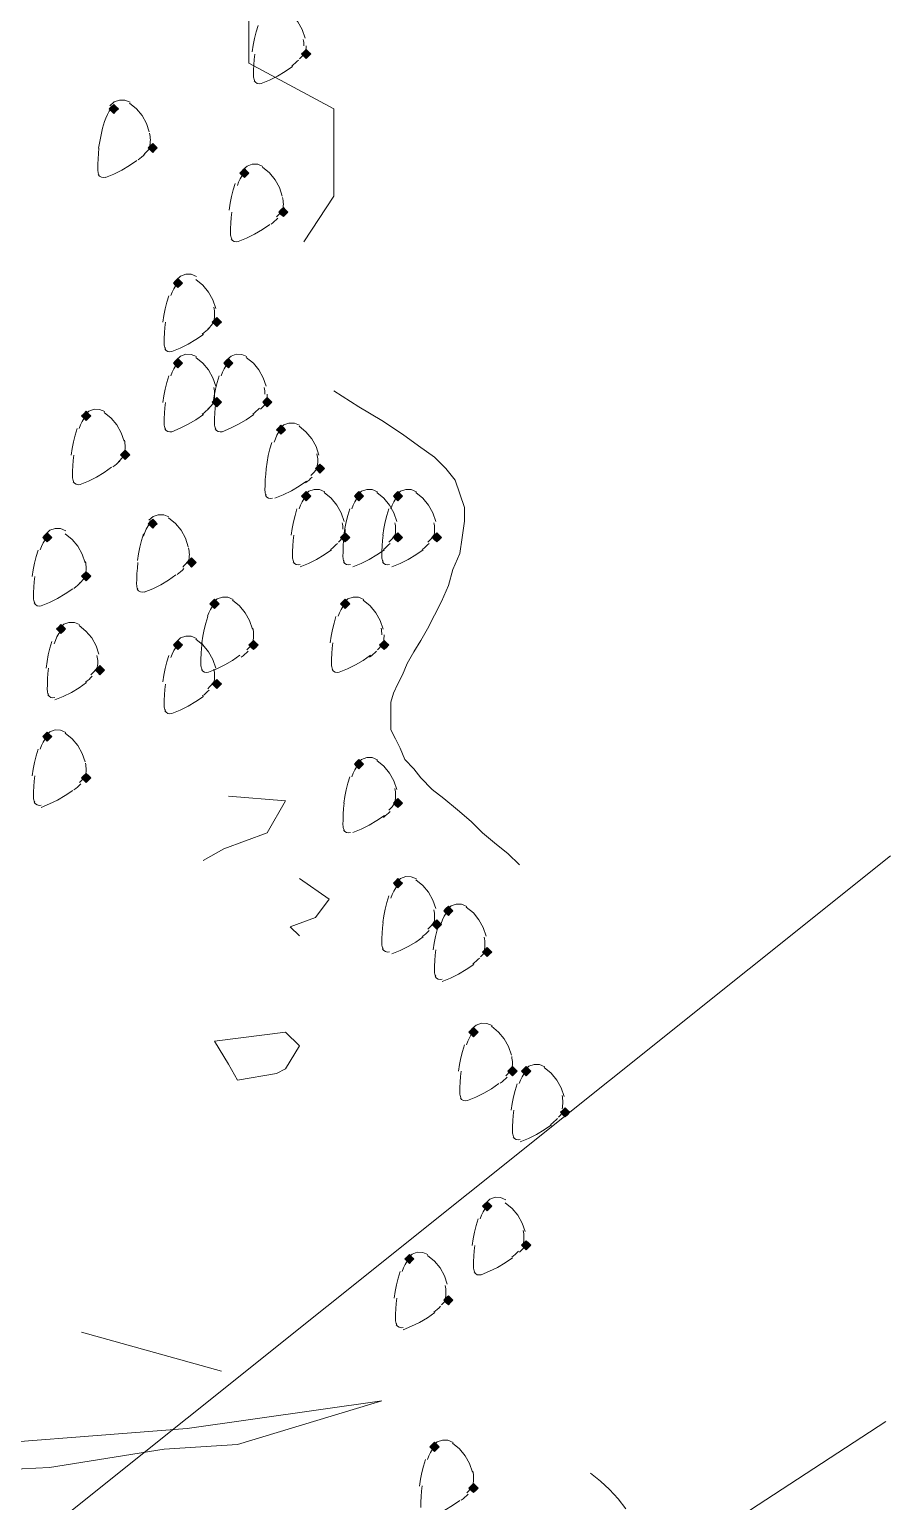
# Model space of a CAD drawing. Header units: millimetres. Extents: x 0 to 420, y 0 to 297.
# Drawn here: x 105.8 to 113.75, y 90.21 to 103.82 of the extents above; entities that cross this region are included whole.
import ezdxf

# ---------------------------------------------------------------- set-up
doc = ezdxf.new("R2010")
doc.units = ezdxf.units.MM

msp = doc.modelspace()

# ---------------------------------------------------------------- hatches: boundary and pattern name
for points in [[(108.352, 103.632), (108.331, 103.611), (108.31, 103.59), (108.331, 103.568), (108.352, 103.547), (108.373, 103.568), (108.395, 103.59), (108.373, 103.611), (108.352, 103.632)], [(106.574, 103.124), (106.553, 103.103), (106.532, 103.082), (106.553, 103.061), (106.574, 103.039), (106.595, 103.061), (106.617, 103.082), (106.595, 103.103), (106.574, 103.124)], [(106.934, 102.764), (106.913, 102.743), (106.892, 102.722), (106.913, 102.701), (106.934, 102.679), (106.955, 102.701), (106.976, 102.722), (106.955, 102.743), (106.934, 102.764)], [(107.781, 102.531), (107.76, 102.51), (107.738, 102.489), (107.76, 102.468), (107.781, 102.447), (107.802, 102.468), (107.823, 102.489), (107.802, 102.51), (107.781, 102.531)], [(108.141, 102.171), (108.119, 102.15), (108.098, 102.129), (108.119, 102.108), (108.141, 102.087), (108.162, 102.108), (108.183, 102.129), (108.162, 102.15), (108.141, 102.171)], [(107.167, 101.515), (107.146, 101.494), (107.125, 101.473), (107.146, 101.452), (107.167, 101.431), (107.188, 101.452), (107.209, 101.473), (107.188, 101.494), (107.167, 101.515)], [(107.527, 101.155), (107.505, 101.134), (107.484, 101.113), (107.505, 101.092), (107.527, 101.071), (107.548, 101.092), (107.569, 101.113), (107.548, 101.134), (107.527, 101.155)], [(107.167, 100.775), (107.146, 100.753), (107.125, 100.732), (107.146, 100.711), (107.167, 100.69), (107.188, 100.711), (107.209, 100.732), (107.188, 100.753), (107.167, 100.775)], [(107.633, 100.775), (107.611, 100.753), (107.59, 100.732), (107.611, 100.711), (107.633, 100.69), (107.654, 100.711), (107.675, 100.732), (107.654, 100.753), (107.633, 100.775)], [(107.527, 100.415), (107.505, 100.393), (107.484, 100.372), (107.505, 100.351), (107.527, 100.33), (107.548, 100.351), (107.569, 100.372), (107.548, 100.393), (107.527, 100.415)], [(107.992, 100.415), (107.971, 100.393), (107.95, 100.372), (107.971, 100.351), (107.992, 100.33), (108.013, 100.351), (108.035, 100.372), (108.013, 100.393), (107.992, 100.415)], [(106.32, 100.288), (106.299, 100.266), (106.278, 100.245), (106.299, 100.224), (106.32, 100.203), (106.341, 100.224), (106.362, 100.245), (106.341, 100.266), (106.32, 100.288)], [(108.119, 100.161), (108.098, 100.139), (108.077, 100.118), (108.098, 100.097), (108.119, 100.076), (108.141, 100.097), (108.162, 100.118), (108.141, 100.139), (108.119, 100.161)], [(106.68, 99.928), (106.659, 99.907), (106.638, 99.886), (106.659, 99.864), (106.68, 99.843), (106.701, 99.864), (106.722, 99.886), (106.701, 99.907), (106.68, 99.928)], [(108.479, 99.801), (108.458, 99.78), (108.437, 99.759), (108.458, 99.737), (108.479, 99.716), (108.5, 99.737), (108.521, 99.759), (108.5, 99.78), (108.479, 99.801)], [(108.352, 99.547), (108.331, 99.526), (108.31, 99.504), (108.331, 99.483), (108.352, 99.462), (108.373, 99.483), (108.395, 99.504), (108.373, 99.526), (108.352, 99.547)], [(108.839, 99.547), (108.818, 99.526), (108.797, 99.504), (108.818, 99.483), (108.839, 99.462), (108.86, 99.483), (108.881, 99.504), (108.86, 99.526), (108.839, 99.547)], [(109.199, 99.547), (109.178, 99.526), (109.157, 99.504), (109.178, 99.483), (109.199, 99.462), (109.22, 99.483), (109.241, 99.504), (109.22, 99.526), (109.199, 99.547)], [(105.96, 99.166), (105.939, 99.145), (105.918, 99.123), (105.939, 99.102), (105.96, 99.081), (105.982, 99.102), (106.003, 99.123), (105.982, 99.145), (105.96, 99.166)], [(106.934, 99.293), (106.913, 99.272), (106.892, 99.25), (106.913, 99.229), (106.934, 99.208), (106.955, 99.229), (106.976, 99.25), (106.955, 99.272), (106.934, 99.293)], [(108.712, 99.166), (108.691, 99.145), (108.67, 99.123), (108.691, 99.102), (108.712, 99.081), (108.733, 99.102), (108.754, 99.123), (108.733, 99.145), (108.712, 99.166)], [(109.199, 99.166), (109.178, 99.145), (109.157, 99.123), (109.178, 99.102), (109.199, 99.081), (109.22, 99.102), (109.241, 99.123), (109.22, 99.145), (109.199, 99.166)], [(109.559, 99.166), (109.537, 99.145), (109.516, 99.123), (109.537, 99.102), (109.559, 99.081), (109.58, 99.102), (109.601, 99.123), (109.58, 99.145), (109.559, 99.166)], [(107.294, 98.933), (107.273, 98.912), (107.252, 98.891), (107.273, 98.87), (107.294, 98.848), (107.315, 98.87), (107.336, 98.891), (107.315, 98.912), (107.294, 98.933)], [(106.32, 98.806), (106.299, 98.785), (106.278, 98.764), (106.299, 98.743), (106.32, 98.721), (106.341, 98.743), (106.362, 98.764), (106.341, 98.785), (106.32, 98.806)], [(107.505, 98.552), (107.484, 98.531), (107.463, 98.51), (107.484, 98.488), (107.505, 98.467), (107.527, 98.488), (107.548, 98.51), (107.527, 98.531), (107.505, 98.552)], [(108.712, 98.552), (108.691, 98.531), (108.67, 98.51), (108.691, 98.488), (108.712, 98.467), (108.733, 98.488), (108.754, 98.51), (108.733, 98.531), (108.712, 98.552)], [(106.087, 98.319), (106.066, 98.298), (106.045, 98.277), (106.066, 98.256), (106.087, 98.234), (106.109, 98.256), (106.13, 98.277), (106.109, 98.298), (106.087, 98.319)], [(107.167, 98.171), (107.146, 98.15), (107.125, 98.129), (107.146, 98.107), (107.167, 98.086), (107.188, 98.107), (107.209, 98.129), (107.188, 98.15), (107.167, 98.171)], [(107.865, 98.171), (107.844, 98.15), (107.823, 98.129), (107.844, 98.107), (107.865, 98.086), (107.887, 98.107), (107.908, 98.129), (107.887, 98.15), (107.865, 98.171)], [(109.072, 98.171), (109.051, 98.15), (109.029, 98.129), (109.051, 98.107), (109.072, 98.086), (109.093, 98.107), (109.114, 98.129), (109.093, 98.15), (109.072, 98.171)], [(106.447, 97.938), (106.426, 97.917), (106.405, 97.896), (106.426, 97.875), (106.447, 97.854), (106.468, 97.875), (106.49, 97.896), (106.468, 97.917), (106.447, 97.938)], [(107.527, 97.811), (107.505, 97.79), (107.484, 97.769), (107.505, 97.748), (107.527, 97.727), (107.548, 97.748), (107.569, 97.769), (107.548, 97.79), (107.527, 97.811)], [(105.96, 97.324), (105.939, 97.303), (105.918, 97.282), (105.939, 97.261), (105.96, 97.24), (105.982, 97.261), (106.003, 97.282), (105.982, 97.303), (105.96, 97.324)], [(108.839, 97.07), (108.818, 97.049), (108.797, 97.028), (108.818, 97.007), (108.839, 96.986), (108.86, 97.007), (108.881, 97.028), (108.86, 97.049), (108.839, 97.07)], [(106.32, 96.943), (106.299, 96.922), (106.278, 96.901), (106.299, 96.88), (106.32, 96.859), (106.341, 96.88), (106.362, 96.901), (106.341, 96.922), (106.32, 96.943)], [(109.199, 96.711), (109.178, 96.689), (109.157, 96.668), (109.178, 96.647), (109.199, 96.626), (109.22, 96.647), (109.241, 96.668), (109.22, 96.689), (109.199, 96.711)], [(109.199, 95.97), (109.178, 95.948), (109.157, 95.927), (109.178, 95.906), (109.199, 95.885), (109.22, 95.906), (109.241, 95.927), (109.22, 95.948), (109.199, 95.97)], [(109.665, 95.716), (109.643, 95.695), (109.622, 95.673), (109.643, 95.652), (109.665, 95.631), (109.686, 95.652), (109.707, 95.673), (109.686, 95.695), (109.665, 95.716)], [(109.559, 95.589), (109.537, 95.568), (109.516, 95.546), (109.537, 95.525), (109.559, 95.504), (109.58, 95.525), (109.601, 95.546), (109.58, 95.568), (109.559, 95.589)], [(110.024, 95.335), (110.003, 95.313), (109.982, 95.292), (110.003, 95.271), (110.024, 95.25), (110.046, 95.271), (110.067, 95.292), (110.046, 95.313), (110.024, 95.335)], [(109.897, 94.594), (109.876, 94.573), (109.855, 94.552), (109.876, 94.53), (109.897, 94.509), (109.919, 94.53), (109.94, 94.552), (109.919, 94.573), (109.897, 94.594)], [(110.257, 94.234), (110.236, 94.213), (110.215, 94.192), (110.236, 94.171), (110.257, 94.149), (110.278, 94.171), (110.3, 94.192), (110.278, 94.213), (110.257, 94.234)], [(110.384, 94.234), (110.363, 94.213), (110.342, 94.192), (110.363, 94.171), (110.384, 94.149), (110.405, 94.171), (110.427, 94.192), (110.405, 94.213), (110.384, 94.234)], [(110.744, 93.853), (110.723, 93.832), (110.702, 93.811), (110.723, 93.789), (110.744, 93.768), (110.765, 93.789), (110.786, 93.811), (110.765, 93.832), (110.744, 93.853)], [(110.024, 92.985), (110.003, 92.964), (109.982, 92.943), (110.003, 92.922), (110.024, 92.9), (110.046, 92.922), (110.067, 92.943), (110.046, 92.964), (110.024, 92.985)], [(109.305, 92.498), (109.284, 92.477), (109.262, 92.456), (109.284, 92.435), (109.305, 92.414), (109.326, 92.435), (109.347, 92.456), (109.326, 92.477), (109.305, 92.498)], [(110.384, 92.625), (110.363, 92.604), (110.342, 92.583), (110.363, 92.562), (110.384, 92.541), (110.405, 92.562), (110.427, 92.583), (110.405, 92.604), (110.384, 92.625)], [(109.665, 92.117), (109.643, 92.096), (109.622, 92.075), (109.643, 92.054), (109.665, 92.033), (109.686, 92.054), (109.707, 92.075), (109.686, 92.096), (109.665, 92.117)], [(109.537, 90.763), (109.516, 90.741), (109.495, 90.72), (109.516, 90.699), (109.537, 90.678), (109.559, 90.699), (109.58, 90.72), (109.559, 90.741), (109.537, 90.763)], [(109.897, 90.382), (109.876, 90.361), (109.855, 90.339), (109.876, 90.318), (109.897, 90.297), (109.919, 90.318), (109.94, 90.339), (109.919, 90.361), (109.897, 90.382)]]:
    msp.add_hatch(color=7).paths.add_polyline_path(points)

# ---------------------------------------------------------------- linework, layer by layer
at = {"lineweight": 13}
for points in [[(108.204, 105.431), (108.204, 104.881), (107.823, 104.182), (107.823, 103.505), (108.606, 103.082), (108.606, 102.679), (108.606, 102.277), (108.331, 101.854)], [(108.342, 103.736), (108.316, 103.816), (108.276, 103.888), (108.223, 103.951), (108.159, 104.004)], [(107.908, 103.854), (107.89, 103.793), (107.875, 103.733), (107.863, 103.671), (107.854, 103.609)], [(108.331, 103.664), (108.331, 103.679), (108.329, 103.695), (108.327, 103.71), (108.324, 103.725)], [(108.345, 103.599), (108.348, 103.615), (108.35, 103.631), (108.352, 103.648), (108.352, 103.664)], [(107.877, 103.589), (107.872, 103.539), (107.868, 103.489), (107.866, 103.439), (107.865, 103.389)], [(108.218, 103.478), (108.234, 103.491), (108.251, 103.505), (108.266, 103.519), (108.281, 103.534)], [(108.29, 103.546), (108.305, 103.561), (108.32, 103.577), (108.333, 103.594), (108.347, 103.611)], [(107.865, 103.389), (107.866, 103.377), (107.868, 103.366), (107.872, 103.354), (107.876, 103.344)], [(107.936, 103.317), (108.013, 103.348), (108.088, 103.385), (108.159, 103.427), (108.227, 103.475)], [(107.872, 103.343), (107.883, 103.328), (107.899, 103.318), (107.917, 103.314), (107.936, 103.318)], [(106.725, 103.143), (106.676, 103.163), (106.626, 103.164), (106.578, 103.147), (106.539, 103.112)], [(106.903, 102.869), (106.877, 102.948), (106.837, 103.02), (106.784, 103.083), (106.72, 103.136)], [(106.553, 103.089), (106.533, 103.06), (106.516, 103.03), (106.501, 102.998), (106.488, 102.966)], [(106.489, 102.965), (106.472, 102.904), (106.457, 102.844), (106.445, 102.782), (106.435, 102.72)], [(106.913, 102.796), (106.912, 102.811), (106.911, 102.827), (106.909, 102.842), (106.906, 102.858)], [(106.438, 102.721), (106.433, 102.671), (106.429, 102.621), (106.427, 102.571), (106.426, 102.521)], [(106.851, 102.657), (106.866, 102.672), (106.88, 102.688), (106.894, 102.705), (106.908, 102.722)], [(106.906, 102.732), (106.909, 102.748), (106.911, 102.764), (106.912, 102.78), (106.913, 102.796)], [(106.497, 102.449), (106.574, 102.48), (106.648, 102.517), (106.72, 102.559), (106.788, 102.607)], [(106.8, 102.611), (106.816, 102.623), (106.832, 102.637), (106.848, 102.651), (106.863, 102.666)], [(107.952, 102.551), (107.904, 102.571), (107.853, 102.572), (107.806, 102.554), (107.767, 102.52)], [(106.426, 102.521), (106.427, 102.509), (106.429, 102.498), (106.432, 102.487), (106.437, 102.476)], [(106.432, 102.475), (106.444, 102.46), (106.46, 102.45), (106.478, 102.447), (106.497, 102.45)], [(107.781, 102.496), (107.761, 102.468), (107.743, 102.437), (107.728, 102.406), (107.716, 102.373)], [(108.13, 102.276), (108.105, 102.355), (108.065, 102.427), (108.012, 102.491), (107.947, 102.543)], [(107.696, 102.393), (107.678, 102.333), (107.663, 102.272), (107.651, 102.21), (107.642, 102.148)], [(108.078, 102.085), (108.093, 102.101), (108.108, 102.117), (108.122, 102.133), (108.135, 102.15)], [(108.141, 102.203), (108.14, 102.219), (108.139, 102.234), (108.137, 102.25), (108.134, 102.265)], [(108.134, 102.139), (108.137, 102.155), (108.139, 102.171), (108.14, 102.187), (108.141, 102.203)], [(107.666, 102.128), (107.66, 102.078), (107.657, 102.028), (107.654, 101.978), (107.654, 101.928)], [(107.724, 101.857), (107.801, 101.888), (107.876, 101.925), (107.947, 101.967), (108.016, 102.014)], [(108.027, 102.018), (108.044, 102.031), (108.06, 102.044), (108.076, 102.058), (108.091, 102.073)], [(107.654, 101.928), (107.654, 101.916), (107.656, 101.905), (107.66, 101.894), (107.665, 101.883)], [(107.66, 101.882), (107.672, 101.867), (107.688, 101.858), (107.706, 101.854), (107.725, 101.857)], [(107.167, 101.48), (107.147, 101.452), (107.129, 101.421), (107.115, 101.39), (107.102, 101.357)], [(107.338, 101.535), (107.29, 101.555), (107.239, 101.556), (107.192, 101.538), (107.153, 101.504)], [(107.516, 101.239), (107.491, 101.318), (107.451, 101.39), (107.398, 101.453), (107.333, 101.506)], [(107.082, 101.356), (107.064, 101.296), (107.049, 101.235), (107.037, 101.173), (107.028, 101.111)], [(107.505, 101.187), (107.505, 101.203), (107.504, 101.218), (107.502, 101.234), (107.499, 101.249)], [(107.052, 101.112), (107.047, 101.062), (107.043, 101.012), (107.041, 100.962), (107.04, 100.912)], [(107.443, 101.048), (107.458, 101.064), (107.473, 101.08), (107.487, 101.096), (107.5, 101.113)], [(107.499, 101.123), (107.502, 101.139), (107.504, 101.155), (107.505, 101.171), (107.505, 101.187)], [(107.11, 100.841), (107.188, 100.872), (107.262, 100.909), (107.334, 100.951), (107.402, 100.998)], [(107.392, 101.002), (107.409, 101.015), (107.425, 101.028), (107.441, 101.042), (107.456, 101.057)], [(107.04, 100.912), (107.041, 100.9), (107.043, 100.889), (107.046, 100.878), (107.051, 100.867)], [(107.046, 100.866), (107.058, 100.851), (107.074, 100.842), (107.092, 100.838), (107.111, 100.841)], [(107.338, 100.794), (107.29, 100.814), (107.239, 100.815), (107.192, 100.798), (107.153, 100.763)], [(107.804, 100.794), (107.756, 100.814), (107.705, 100.815), (107.658, 100.798), (107.618, 100.763)], [(107.167, 100.739), (107.147, 100.711), (107.129, 100.681), (107.115, 100.649), (107.102, 100.616)], [(107.516, 100.519), (107.491, 100.598), (107.451, 100.67), (107.398, 100.734), (107.333, 100.786)], [(107.633, 100.739), (107.613, 100.711), (107.595, 100.681), (107.58, 100.649), (107.568, 100.616)], [(107.982, 100.519), (107.956, 100.598), (107.916, 100.67), (107.864, 100.734), (107.799, 100.786)], [(107.082, 100.615), (107.064, 100.555), (107.049, 100.494), (107.037, 100.432), (107.028, 100.37)], [(107.548, 100.615), (107.53, 100.555), (107.515, 100.494), (107.503, 100.432), (107.494, 100.37)], [(107.505, 100.446), (107.505, 100.462), (107.504, 100.477), (107.502, 100.493), (107.499, 100.508)], [(107.499, 100.382), (107.502, 100.398), (107.504, 100.414), (107.505, 100.43), (107.505, 100.446)], [(107.971, 100.446), (107.971, 100.462), (107.969, 100.477), (107.967, 100.493), (107.964, 100.508)], [(107.986, 100.382), (107.988, 100.398), (107.991, 100.414), (107.992, 100.43), (107.992, 100.446)], [(108.606, 100.478), (108.839, 100.33), (109.051, 100.203), (109.241, 100.076), (109.389, 99.97), (109.537, 99.864), (109.643, 99.759), (109.728, 99.653), (109.77, 99.526), (109.813, 99.399), (109.813, 99.272), (109.792, 99.123), (109.77, 98.975), (109.707, 98.827), (109.665, 98.679), (109.601, 98.531), (109.537, 98.404), (109.474, 98.277), (109.411, 98.171), (109.347, 98.065), (109.284, 97.959), (109.241, 97.854), (109.199, 97.769), (109.157, 97.684), (109.135, 97.6), (109.135, 97.515), (109.135, 97.43), (109.135, 97.346), (109.178, 97.261), (109.22, 97.176), (109.262, 97.07), (109.347, 96.986), (109.411, 96.901), (109.516, 96.795), (109.622, 96.711), (109.749, 96.605), (109.876, 96.499), (109.982, 96.393), (110.109, 96.287), (110.215, 96.202), (110.321, 96.097)], [(106.32, 100.253), (106.3, 100.224), (106.283, 100.194), (106.268, 100.162), (106.256, 100.129)], [(106.492, 100.286), (106.443, 100.306), (106.393, 100.307), (106.345, 100.29), (106.306, 100.255)], [(106.67, 100.011), (106.644, 100.09), (106.604, 100.162), (106.551, 100.226), (106.487, 100.278)], [(107.052, 100.371), (107.047, 100.321), (107.043, 100.271), (107.041, 100.221), (107.04, 100.171)], [(107.11, 100.1), (107.188, 100.131), (107.262, 100.168), (107.334, 100.21), (107.402, 100.258)], [(107.392, 100.261), (107.409, 100.274), (107.425, 100.288), (107.441, 100.302), (107.456, 100.316)], [(107.443, 100.307), (107.458, 100.323), (107.473, 100.339), (107.487, 100.355), (107.5, 100.372)], [(107.518, 100.371), (107.512, 100.321), (107.509, 100.271), (107.506, 100.221), (107.506, 100.171)], [(107.576, 100.1), (107.653, 100.131), (107.728, 100.168), (107.799, 100.21), (107.867, 100.258)], [(107.858, 100.261), (107.875, 100.274), (107.891, 100.288), (107.906, 100.302), (107.921, 100.316)], [(107.93, 100.307), (107.945, 100.323), (107.96, 100.339), (107.974, 100.355), (107.987, 100.372)], [(106.235, 100.128), (106.218, 100.068), (106.203, 100.007), (106.191, 99.946), (106.181, 99.884)], [(107.04, 100.171), (107.041, 100.16), (107.043, 100.148), (107.046, 100.137), (107.051, 100.127)], [(107.046, 100.125), (107.058, 100.11), (107.074, 100.101), (107.092, 100.097), (107.111, 100.1)], [(107.506, 100.171), (107.506, 100.16), (107.508, 100.148), (107.512, 100.137), (107.517, 100.127)], [(107.512, 100.125), (107.524, 100.11), (107.539, 100.101), (107.558, 100.097), (107.576, 100.1)], [(108.12, 100.126), (108.099, 100.097), (108.082, 100.067), (108.067, 100.035), (108.055, 100.002)], [(108.291, 100.159), (108.243, 100.179), (108.192, 100.18), (108.144, 100.163), (108.105, 100.128)], [(108.469, 99.884), (108.443, 99.963), (108.403, 100.035), (108.35, 100.099), (108.286, 100.151)], [(106.68, 99.96), (106.68, 99.975), (106.678, 99.991), (106.676, 100.006), (106.673, 100.021)], [(108.035, 100.001), (108.017, 99.941), (108.002, 99.88), (107.99, 99.819), (107.981, 99.756)], [(106.205, 99.884), (106.2, 99.835), (106.196, 99.785), (106.194, 99.735), (106.193, 99.684)], [(106.618, 99.821), (106.633, 99.836), (106.647, 99.852), (106.661, 99.869), (106.675, 99.885)], [(106.673, 99.895), (106.676, 99.911), (106.678, 99.927), (106.68, 99.943), (106.68, 99.96)], [(108.458, 99.833), (108.458, 99.848), (108.456, 99.864), (108.454, 99.879), (108.451, 99.894)], [(106.264, 99.613), (106.341, 99.644), (106.415, 99.681), (106.487, 99.723), (106.555, 99.771)], [(106.567, 99.774), (106.583, 99.787), (106.6, 99.801), (106.615, 99.815), (106.63, 99.829)], [(107.983, 99.757), (107.978, 99.708), (107.974, 99.658), (107.972, 99.608), (107.971, 99.557)], [(108.396, 99.694), (108.411, 99.709), (108.425, 99.725), (108.439, 99.742), (108.453, 99.758)], [(108.451, 99.768), (108.454, 99.784), (108.456, 99.8), (108.458, 99.816), (108.458, 99.833)], [(106.193, 99.684), (106.194, 99.673), (106.196, 99.661), (106.199, 99.65), (106.204, 99.64)], [(106.199, 99.638), (106.211, 99.623), (106.227, 99.614), (106.245, 99.61), (106.264, 99.613)], [(108.063, 99.486), (108.14, 99.517), (108.215, 99.554), (108.286, 99.596), (108.354, 99.644)], [(108.524, 99.545), (108.475, 99.565), (108.425, 99.566), (108.377, 99.549), (108.338, 99.514)], [(108.345, 99.626), (108.361, 99.639), (108.378, 99.652), (108.393, 99.667), (108.408, 99.681)], [(109.011, 99.545), (108.962, 99.565), (108.912, 99.566), (108.864, 99.549), (108.825, 99.514)], [(109.37, 99.545), (109.322, 99.565), (109.271, 99.566), (109.224, 99.549), (109.185, 99.514)], [(107.971, 99.557), (107.972, 99.546), (107.974, 99.534), (107.977, 99.523), (107.982, 99.513)], [(107.977, 99.511), (107.989, 99.496), (108.005, 99.487), (108.023, 99.483), (108.042, 99.486)], [(108.352, 99.512), (108.332, 99.483), (108.315, 99.453), (108.3, 99.421), (108.288, 99.388)], [(108.702, 99.27), (108.676, 99.349), (108.636, 99.422), (108.583, 99.485), (108.519, 99.537)], [(108.839, 99.512), (108.819, 99.483), (108.802, 99.453), (108.787, 99.421), (108.774, 99.388)], [(109.189, 99.27), (109.163, 99.349), (109.123, 99.422), (109.07, 99.485), (109.006, 99.537)], [(109.199, 99.512), (109.179, 99.483), (109.161, 99.453), (109.147, 99.421), (109.134, 99.388)], [(109.548, 99.27), (109.523, 99.349), (109.483, 99.422), (109.43, 99.485), (109.365, 99.537)], [(107.084, 99.312), (107.036, 99.332), (106.985, 99.333), (106.938, 99.316), (106.899, 99.281)], [(107.262, 99.037), (107.237, 99.117), (107.197, 99.189), (107.144, 99.252), (107.079, 99.305)], [(108.267, 99.387), (108.25, 99.327), (108.235, 99.266), (108.223, 99.205), (108.213, 99.143)], [(108.754, 99.387), (108.736, 99.327), (108.721, 99.266), (108.709, 99.205), (108.7, 99.143)], [(109.114, 99.387), (109.096, 99.327), (109.081, 99.266), (109.069, 99.205), (109.06, 99.143)], [(106.132, 99.185), (106.084, 99.205), (106.033, 99.206), (105.985, 99.189), (105.946, 99.154)], [(106.913, 99.258), (106.893, 99.229), (106.875, 99.199), (106.86, 99.167), (106.848, 99.134)], [(108.691, 99.198), (108.69, 99.213), (108.689, 99.229), (108.687, 99.244), (108.684, 99.259)], [(108.705, 99.133), (108.708, 99.149), (108.71, 99.165), (108.712, 99.181), (108.712, 99.198)], [(109.178, 99.198), (109.177, 99.213), (109.176, 99.229), (109.174, 99.244), (109.171, 99.259)], [(109.171, 99.133), (109.174, 99.149), (109.176, 99.165), (109.177, 99.181), (109.178, 99.198)], [(109.537, 99.198), (109.537, 99.213), (109.536, 99.229), (109.534, 99.244), (109.531, 99.259)], [(109.531, 99.133), (109.534, 99.149), (109.536, 99.165), (109.537, 99.181), (109.537, 99.198)], [(105.961, 99.131), (105.94, 99.102), (105.923, 99.072), (105.908, 99.04), (105.896, 99.007)], [(106.31, 98.889), (106.284, 98.968), (106.244, 99.041), (106.191, 99.104), (106.127, 99.156)], [(106.849, 99.155), (106.831, 99.094), (106.816, 99.034), (106.804, 98.972), (106.795, 98.91)], [(107.273, 98.965), (107.272, 98.98), (107.271, 98.996), (107.269, 99.011), (107.266, 99.027)], [(108.237, 99.144), (108.232, 99.094), (108.228, 99.044), (108.226, 98.994), (108.225, 98.944)], [(108.578, 99.012), (108.594, 99.025), (108.61, 99.039), (108.626, 99.053), (108.641, 99.067)], [(108.65, 99.08), (108.665, 99.095), (108.679, 99.111), (108.693, 99.128), (108.707, 99.145)], [(108.703, 99.144), (108.698, 99.094), (108.694, 99.044), (108.692, 98.994), (108.691, 98.944)], [(109.063, 99.144), (109.057, 99.094), (109.054, 99.044), (109.051, 98.994), (109.051, 98.944)], [(109.065, 99.012), (109.081, 99.025), (109.097, 99.039), (109.113, 99.053), (109.128, 99.067)], [(109.116, 99.08), (109.131, 99.095), (109.145, 99.111), (109.159, 99.128), (109.172, 99.145)], [(109.424, 99.012), (109.441, 99.025), (109.457, 99.039), (109.473, 99.053), (109.488, 99.067)], [(109.475, 99.08), (109.49, 99.095), (109.505, 99.111), (109.519, 99.128), (109.532, 99.145)], [(105.876, 99.006), (105.858, 98.946), (105.843, 98.885), (105.831, 98.824), (105.822, 98.762)], [(106.32, 98.838), (106.32, 98.853), (106.318, 98.869), (106.316, 98.884), (106.313, 98.899)], [(106.798, 98.89), (106.793, 98.84), (106.789, 98.79), (106.787, 98.74), (106.786, 98.69)], [(107.211, 98.847), (107.226, 98.862), (107.24, 98.878), (107.254, 98.895), (107.267, 98.912)], [(107.266, 98.9), (107.269, 98.916), (107.271, 98.932), (107.272, 98.949), (107.273, 98.965)], [(108.225, 98.944), (108.226, 98.932), (108.228, 98.921), (108.231, 98.909), (108.236, 98.899)], [(108.231, 98.898), (108.243, 98.883), (108.259, 98.873), (108.277, 98.87), (108.296, 98.873)], [(108.296, 98.851), (108.373, 98.882), (108.447, 98.919), (108.519, 98.961), (108.587, 99.009)], [(108.691, 98.944), (108.692, 98.932), (108.694, 98.921), (108.697, 98.909), (108.702, 98.899)], [(108.697, 98.898), (108.709, 98.883), (108.725, 98.873), (108.743, 98.87), (108.762, 98.873)], [(108.783, 98.851), (108.86, 98.882), (108.934, 98.919), (109.006, 98.961), (109.074, 99.009)], [(109.051, 98.944), (109.051, 98.932), (109.054, 98.921), (109.057, 98.909), (109.062, 98.899)], [(109.057, 98.898), (109.069, 98.883), (109.085, 98.873), (109.103, 98.87), (109.122, 98.873)], [(109.142, 98.851), (109.22, 98.882), (109.294, 98.919), (109.366, 98.961), (109.434, 99.009)], [(105.845, 98.763), (105.84, 98.713), (105.836, 98.663), (105.834, 98.613), (105.833, 98.563)], [(106.258, 98.699), (106.273, 98.714), (106.288, 98.73), (106.301, 98.747), (106.315, 98.764)], [(106.313, 98.773), (106.316, 98.789), (106.318, 98.805), (106.32, 98.822), (106.32, 98.838)], [(106.856, 98.618), (106.934, 98.649), (107.008, 98.686), (107.08, 98.728), (107.148, 98.776)], [(107.16, 98.779), (107.176, 98.792), (107.192, 98.806), (107.208, 98.82), (107.223, 98.835)], [(105.904, 98.491), (105.981, 98.522), (106.056, 98.559), (106.127, 98.601), (106.195, 98.649)], [(106.207, 98.652), (106.224, 98.665), (106.24, 98.679), (106.255, 98.693), (106.27, 98.708)], [(106.786, 98.69), (106.787, 98.678), (106.789, 98.667), (106.792, 98.655), (106.797, 98.645)], [(106.792, 98.644), (106.804, 98.629), (106.82, 98.619), (106.838, 98.616), (106.857, 98.619)], [(105.833, 98.563), (105.834, 98.551), (105.836, 98.54), (105.84, 98.528), (105.844, 98.518)], [(105.84, 98.517), (105.851, 98.502), (105.867, 98.492), (105.885, 98.488), (105.904, 98.492)], [(107.506, 98.517), (107.486, 98.488), (107.468, 98.458), (107.453, 98.426), (107.441, 98.394)], [(107.677, 98.55), (107.629, 98.57), (107.578, 98.571), (107.531, 98.554), (107.491, 98.519)], [(107.855, 98.275), (107.829, 98.355), (107.789, 98.427), (107.737, 98.49), (107.672, 98.543)], [(108.712, 98.517), (108.692, 98.488), (108.675, 98.458), (108.66, 98.426), (108.647, 98.394)], [(108.884, 98.55), (108.835, 98.57), (108.785, 98.571), (108.737, 98.554), (108.698, 98.519)], [(109.062, 98.275), (109.036, 98.355), (108.996, 98.427), (108.943, 98.49), (108.879, 98.543)], [(107.442, 98.393), (107.424, 98.332), (107.409, 98.272), (107.397, 98.21), (107.388, 98.148)], [(108.627, 98.393), (108.609, 98.332), (108.594, 98.272), (108.582, 98.21), (108.573, 98.148)], [(106.088, 98.263), (106.067, 98.234), (106.05, 98.204), (106.035, 98.172), (106.023, 98.14)], [(106.259, 98.317), (106.211, 98.337), (106.16, 98.338), (106.112, 98.321), (106.073, 98.286)], [(106.437, 98.043), (106.411, 98.122), (106.371, 98.194), (106.318, 98.257), (106.254, 98.31)], [(107.338, 98.19), (107.29, 98.21), (107.239, 98.211), (107.192, 98.194), (107.153, 98.159)], [(107.865, 98.224), (107.865, 98.239), (107.864, 98.255), (107.862, 98.27), (107.859, 98.286)], [(107.859, 98.16), (107.862, 98.176), (107.864, 98.192), (107.865, 98.208), (107.865, 98.224)], [(109.051, 98.224), (109.05, 98.239), (109.049, 98.255), (109.047, 98.27), (109.044, 98.286)], [(109.065, 98.16), (109.068, 98.176), (109.07, 98.192), (109.071, 98.208), (109.072, 98.224)], [(106.003, 98.16), (105.985, 98.1), (105.97, 98.039), (105.958, 97.977), (105.949, 97.915)], [(107.167, 98.136), (107.147, 98.107), (107.129, 98.077), (107.115, 98.045), (107.102, 98.013)], [(107.516, 97.916), (107.491, 97.995), (107.451, 98.067), (107.398, 98.13), (107.333, 98.183)], [(107.391, 98.149), (107.385, 98.099), (107.382, 98.049), (107.379, 97.999), (107.379, 97.949)], [(107.752, 98.017), (107.769, 98.03), (107.785, 98.044), (107.801, 98.058), (107.816, 98.073)], [(107.803, 98.085), (107.818, 98.1), (107.833, 98.116), (107.847, 98.133), (107.86, 98.15)], [(108.597, 98.149), (108.592, 98.099), (108.588, 98.049), (108.586, 97.999), (108.585, 97.949)], [(108.938, 98.017), (108.954, 98.03), (108.97, 98.044), (108.986, 98.058), (109.001, 98.073)], [(109.01, 98.085), (109.025, 98.1), (109.039, 98.116), (109.053, 98.133), (109.067, 98.15)], [(106.426, 97.97), (106.426, 97.985), (106.424, 98.001), (106.422, 98.016), (106.419, 98.032)], [(106.419, 97.906), (106.422, 97.922), (106.424, 97.938), (106.426, 97.954), (106.426, 97.97)], [(107.082, 98.033), (107.064, 97.973), (107.049, 97.912), (107.037, 97.85), (107.028, 97.788)], [(107.379, 97.949), (107.379, 97.937), (107.381, 97.926), (107.385, 97.915), (107.39, 97.904)], [(107.449, 97.877), (107.526, 97.908), (107.601, 97.945), (107.672, 97.987), (107.74, 98.035)], [(108.585, 97.949), (108.586, 97.937), (108.588, 97.926), (108.591, 97.915), (108.596, 97.904)], [(108.656, 97.877), (108.733, 97.908), (108.807, 97.945), (108.879, 97.987), (108.947, 98.035)], [(105.972, 97.916), (105.967, 97.866), (105.963, 97.816), (105.961, 97.766), (105.96, 97.716)], [(106.313, 97.785), (106.329, 97.797), (106.346, 97.811), (106.361, 97.825), (106.376, 97.84)], [(106.364, 97.852), (106.379, 97.868), (106.393, 97.884), (106.407, 97.9), (106.421, 97.917)], [(107.385, 97.903), (107.397, 97.888), (107.412, 97.878), (107.431, 97.875), (107.449, 97.878)], [(107.505, 97.843), (107.505, 97.858), (107.504, 97.874), (107.502, 97.889), (107.499, 97.905)], [(107.499, 97.779), (107.502, 97.795), (107.504, 97.811), (107.505, 97.827), (107.505, 97.843)], [(108.591, 97.903), (108.603, 97.888), (108.619, 97.878), (108.637, 97.875), (108.656, 97.878)], [(105.96, 97.716), (105.961, 97.704), (105.963, 97.693), (105.967, 97.682), (105.971, 97.671)], [(105.967, 97.67), (105.978, 97.655), (105.994, 97.645), (106.012, 97.642), (106.031, 97.645)], [(106.031, 97.623), (106.108, 97.654), (106.183, 97.691), (106.254, 97.733), (106.322, 97.781)], [(107.052, 97.768), (107.047, 97.718), (107.043, 97.668), (107.041, 97.618), (107.04, 97.568)], [(107.392, 97.658), (107.409, 97.67), (107.425, 97.684), (107.441, 97.698), (107.456, 97.713)], [(107.443, 97.725), (107.458, 97.741), (107.473, 97.757), (107.487, 97.773), (107.5, 97.79)], [(107.04, 97.568), (107.041, 97.556), (107.043, 97.545), (107.046, 97.534), (107.051, 97.523)], [(107.11, 97.496), (107.188, 97.527), (107.262, 97.564), (107.334, 97.606), (107.402, 97.654)], [(107.046, 97.522), (107.058, 97.507), (107.074, 97.497), (107.092, 97.494), (107.111, 97.497)], [(105.961, 97.289), (105.94, 97.261), (105.923, 97.23), (105.908, 97.199), (105.896, 97.166)], [(106.132, 97.322), (106.084, 97.343), (106.033, 97.344), (105.985, 97.326), (105.946, 97.291)], [(106.31, 97.048), (106.284, 97.127), (106.244, 97.199), (106.191, 97.262), (106.127, 97.315)], [(105.876, 97.165), (105.858, 97.105), (105.843, 97.044), (105.831, 96.982), (105.822, 96.92)], [(106.32, 96.975), (106.32, 96.991), (106.318, 97.006), (106.316, 97.022), (106.313, 97.037)], [(108.839, 97.035), (108.819, 97.007), (108.802, 96.976), (108.787, 96.945), (108.774, 96.912)], [(109.011, 97.068), (108.962, 97.089), (108.912, 97.09), (108.864, 97.072), (108.825, 97.037)], [(109.189, 96.794), (109.163, 96.873), (109.123, 96.945), (109.07, 97.008), (109.006, 97.061)], [(105.845, 96.921), (105.84, 96.871), (105.836, 96.821), (105.834, 96.771), (105.833, 96.721)], [(106.207, 96.79), (106.224, 96.803), (106.24, 96.816), (106.255, 96.83), (106.27, 96.845)], [(106.258, 96.857), (106.273, 96.873), (106.288, 96.889), (106.301, 96.905), (106.315, 96.922)], [(106.313, 96.911), (106.316, 96.927), (106.318, 96.943), (106.32, 96.959), (106.32, 96.975)], [(108.754, 96.911), (108.736, 96.851), (108.721, 96.79), (108.709, 96.728), (108.7, 96.666)], [(105.833, 96.721), (105.834, 96.709), (105.836, 96.698), (105.84, 96.687), (105.844, 96.676)], [(105.904, 96.628), (105.981, 96.66), (106.056, 96.696), (106.127, 96.739), (106.195, 96.786)], [(107.633, 96.732), (108.162, 96.689), (107.992, 96.393), (107.59, 96.245), (107.4, 96.139)], [(109.178, 96.742), (109.177, 96.758), (109.176, 96.773), (109.174, 96.789), (109.171, 96.804)], [(109.171, 96.678), (109.174, 96.694), (109.176, 96.71), (109.177, 96.726), (109.178, 96.742)], [(105.84, 96.675), (105.851, 96.66), (105.867, 96.651), (105.885, 96.647), (105.904, 96.65)], [(108.703, 96.667), (108.698, 96.617), (108.694, 96.567), (108.692, 96.517), (108.691, 96.467)], [(109.065, 96.536), (109.081, 96.549), (109.097, 96.562), (109.113, 96.576), (109.128, 96.591)], [(109.116, 96.603), (109.131, 96.619), (109.145, 96.635), (109.159, 96.651), (109.172, 96.668)], [(108.691, 96.467), (108.692, 96.455), (108.694, 96.444), (108.697, 96.433), (108.702, 96.422)], [(108.783, 96.396), (108.86, 96.427), (108.934, 96.464), (109.006, 96.506), (109.074, 96.553)], [(108.697, 96.421), (108.709, 96.406), (108.725, 96.397), (108.743, 96.393), (108.762, 96.396)], [(96.837, 82.656), (113.75, 96.181)], [(108.289, 95.97), (108.564, 95.779), (108.437, 95.61), (108.204, 95.525), (108.289, 95.441)], [(109.199, 95.913), (109.179, 95.885), (109.161, 95.854), (109.147, 95.823), (109.134, 95.79)], [(109.37, 95.968), (109.322, 95.988), (109.271, 95.989), (109.224, 95.972), (109.185, 95.937)], [(109.548, 95.693), (109.523, 95.772), (109.483, 95.844), (109.43, 95.908), (109.365, 95.96)], [(109.114, 95.81), (109.096, 95.75), (109.081, 95.689), (109.069, 95.628), (109.06, 95.565)], [(109.537, 95.62), (109.537, 95.636), (109.536, 95.651), (109.534, 95.667), (109.531, 95.682)], [(109.531, 95.556), (109.534, 95.572), (109.536, 95.588), (109.537, 95.604), (109.537, 95.62)], [(109.665, 95.681), (109.645, 95.652), (109.627, 95.622), (109.612, 95.59), (109.6, 95.557)], [(109.836, 95.714), (109.788, 95.734), (109.737, 95.735), (109.69, 95.718), (109.65, 95.683)], [(110.014, 95.439), (109.988, 95.518), (109.948, 95.59), (109.896, 95.654), (109.831, 95.706)], [(109.063, 95.566), (109.057, 95.517), (109.054, 95.467), (109.051, 95.417), (109.051, 95.366)], [(109.424, 95.435), (109.441, 95.448), (109.457, 95.461), (109.473, 95.476), (109.488, 95.49)], [(109.475, 95.503), (109.49, 95.518), (109.505, 95.534), (109.519, 95.551), (109.532, 95.567)], [(109.58, 95.556), (109.562, 95.496), (109.547, 95.435), (109.535, 95.374), (109.526, 95.311)], [(109.051, 95.366), (109.051, 95.355), (109.054, 95.343), (109.057, 95.332), (109.062, 95.322)], [(109.142, 95.274), (109.22, 95.305), (109.294, 95.342), (109.366, 95.384), (109.434, 95.432)], [(110.003, 95.366), (110.003, 95.382), (110.001, 95.397), (109.999, 95.413), (109.996, 95.428)], [(109.996, 95.302), (109.999, 95.318), (110.001, 95.334), (110.003, 95.35), (110.003, 95.366)], [(109.057, 95.32), (109.069, 95.305), (109.085, 95.296), (109.103, 95.292), (109.122, 95.295)], [(109.55, 95.312), (109.544, 95.263), (109.541, 95.213), (109.538, 95.163), (109.538, 95.112)], [(109.89, 95.181), (109.907, 95.194), (109.923, 95.207), (109.938, 95.222), (109.953, 95.236)], [(109.962, 95.249), (109.977, 95.264), (109.992, 95.28), (110.006, 95.297), (110.019, 95.313)], [(109.538, 95.112), (109.538, 95.101), (109.54, 95.089), (109.544, 95.078), (109.549, 95.068)], [(109.608, 95.02), (109.685, 95.051), (109.76, 95.088), (109.831, 95.13), (109.899, 95.178)], [(109.544, 95.066), (109.556, 95.051), (109.571, 95.042), (109.59, 95.038), (109.608, 95.041)], [(109.898, 94.559), (109.877, 94.53), (109.86, 94.5), (109.845, 94.468), (109.833, 94.435)], [(110.069, 94.613), (110.021, 94.633), (109.97, 94.634), (109.922, 94.617), (109.883, 94.582)], [(110.247, 94.338), (110.221, 94.418), (110.181, 94.49), (110.128, 94.553), (110.064, 94.606)], [(109.813, 94.434), (109.795, 94.374), (109.78, 94.313), (109.768, 94.252), (109.759, 94.19)], [(110.257, 94.266), (110.257, 94.281), (110.255, 94.297), (110.253, 94.312), (110.25, 94.327)], [(110.25, 94.201), (110.253, 94.217), (110.255, 94.233), (110.257, 94.25), (110.257, 94.266)], [(109.782, 94.191), (109.777, 94.141), (109.773, 94.091), (109.771, 94.041), (109.77, 93.991)], [(110.144, 94.08), (110.161, 94.093), (110.177, 94.107), (110.192, 94.121), (110.207, 94.136)], [(110.195, 94.148), (110.21, 94.163), (110.225, 94.179), (110.238, 94.196), (110.252, 94.213)], [(110.384, 94.199), (110.364, 94.17), (110.347, 94.14), (110.332, 94.108), (110.32, 94.076)], [(110.556, 94.232), (110.507, 94.252), (110.457, 94.253), (110.409, 94.236), (110.37, 94.201)], [(110.734, 93.957), (110.708, 94.037), (110.668, 94.109), (110.615, 94.172), (110.551, 94.225)], [(109.77, 93.991), (109.771, 93.979), (109.773, 93.968), (109.777, 93.956), (109.781, 93.946)], [(109.841, 93.919), (109.918, 93.95), (109.993, 93.987), (110.064, 94.029), (110.132, 94.077)], [(110.3, 94.075), (110.282, 94.014), (110.267, 93.954), (110.255, 93.892), (110.245, 93.83)], [(109.777, 93.945), (109.788, 93.93), (109.804, 93.92), (109.822, 93.916), (109.841, 93.92)], [(110.723, 93.906), (110.722, 93.921), (110.721, 93.937), (110.719, 93.952), (110.716, 93.968)], [(110.716, 93.842), (110.719, 93.858), (110.721, 93.874), (110.722, 93.89), (110.723, 93.906)], [(110.269, 93.831), (110.264, 93.781), (110.26, 93.731), (110.258, 93.681), (110.257, 93.631)], [(110.61, 93.699), (110.626, 93.712), (110.642, 93.726), (110.658, 93.74), (110.673, 93.755)], [(110.682, 93.767), (110.697, 93.782), (110.711, 93.798), (110.725, 93.815), (110.739, 93.832)], [(110.257, 93.631), (110.258, 93.619), (110.26, 93.608), (110.263, 93.597), (110.268, 93.586)], [(110.263, 93.585), (110.275, 93.57), (110.291, 93.56), (110.309, 93.557), (110.328, 93.56)], [(110.328, 93.538), (110.405, 93.569), (110.479, 93.606), (110.551, 93.648), (110.619, 93.696)], [(110.025, 92.95), (110.004, 92.921), (109.987, 92.891), (109.972, 92.86), (109.96, 92.827)], [(110.196, 93.004), (110.148, 93.025), (110.097, 93.026), (110.049, 93.008), (110.01, 92.973)], [(110.374, 92.709), (110.348, 92.788), (110.308, 92.86), (110.255, 92.923), (110.191, 92.976)], [(109.94, 92.826), (109.922, 92.766), (109.907, 92.705), (109.895, 92.643), (109.886, 92.581)], [(110.363, 92.657), (110.363, 92.673), (110.361, 92.688), (110.359, 92.704), (110.356, 92.719)], [(110.356, 92.593), (110.359, 92.609), (110.361, 92.625), (110.363, 92.641), (110.363, 92.657)], [(109.476, 92.496), (109.428, 92.517), (109.377, 92.518), (109.33, 92.5), (109.291, 92.465)], [(109.909, 92.582), (109.904, 92.532), (109.9, 92.482), (109.898, 92.432), (109.897, 92.382)], [(110.25, 92.472), (110.266, 92.485), (110.283, 92.498), (110.298, 92.512), (110.313, 92.527)], [(110.322, 92.518), (110.337, 92.534), (110.352, 92.55), (110.365, 92.566), (110.379, 92.583)], [(109.305, 92.463), (109.285, 92.435), (109.267, 92.404), (109.252, 92.373), (109.24, 92.34)], [(109.654, 92.222), (109.629, 92.301), (109.589, 92.373), (109.536, 92.436), (109.471, 92.489)], [(109.897, 92.382), (109.898, 92.37), (109.9, 92.359), (109.904, 92.348), (109.908, 92.337)], [(109.968, 92.31), (110.045, 92.342), (110.12, 92.378), (110.191, 92.421), (110.259, 92.468)], [(109.22, 92.339), (109.202, 92.279), (109.187, 92.218), (109.175, 92.156), (109.166, 92.094)], [(109.904, 92.336), (109.915, 92.321), (109.931, 92.311), (109.949, 92.308), (109.968, 92.311)], [(109.19, 92.095), (109.184, 92.045), (109.181, 91.995), (109.178, 91.945), (109.178, 91.895)], [(109.602, 92.031), (109.617, 92.047), (109.632, 92.063), (109.646, 92.079), (109.659, 92.096)], [(109.643, 92.149), (109.643, 92.165), (109.642, 92.18), (109.64, 92.196), (109.637, 92.211)], [(109.637, 92.085), (109.639, 92.101), (109.642, 92.117), (109.643, 92.133), (109.643, 92.149)], [(109.248, 91.802), (109.325, 91.834), (109.4, 91.87), (109.471, 91.913), (109.54, 91.96)], [(109.53, 91.964), (109.547, 91.977), (109.563, 91.99), (109.579, 92.004), (109.594, 92.019)], [(101.6, 91.842), (100.669, 91.398), (99.399, 90.445), (98.51, 89.789), (100.372, 90.234), (102.023, 90.445), (104.309, 91.101), (103.632, 90.741), (103.145, 90.593), (104.796, 90.699), (107.252, 90.89), (109.051, 91.144), (107.717, 90.741), (107.04, 90.699), (105.982, 90.53), (105.093, 90.487), (103.674, 90.382), (103.145, 90.382), (102.171, 90.297), (101.875, 90.149)], [(109.178, 91.895), (109.178, 91.883), (109.181, 91.872), (109.184, 91.861), (109.189, 91.85)], [(109.184, 91.849), (109.196, 91.834), (109.212, 91.825), (109.23, 91.821), (109.249, 91.824)], [(106.278, 91.779), (107.569, 91.419)], [(99.081, 81.407), (113.707, 90.953)], [(109.538, 90.728), (109.518, 90.699), (109.5, 90.669), (109.485, 90.637), (109.473, 90.604)], [(109.709, 90.761), (109.661, 90.781), (109.61, 90.782), (109.563, 90.765), (109.523, 90.73)], [(109.887, 90.486), (109.861, 90.565), (109.821, 90.637), (109.769, 90.701), (109.704, 90.753)], [(109.453, 90.603), (109.435, 90.543), (109.42, 90.482), (109.408, 90.421), (109.399, 90.358)], [(109.897, 90.435), (109.897, 90.45), (109.896, 90.466), (109.894, 90.481), (109.891, 90.496)], [(111.305, 90.148), (111.233, 90.24), (111.154, 90.325), (111.069, 90.404), (110.978, 90.476)], [(109.423, 90.359), (109.417, 90.31), (109.414, 90.26), (109.411, 90.21), (109.411, 90.159)], [(109.835, 90.296), (109.85, 90.311), (109.865, 90.327), (109.879, 90.344), (109.892, 90.36)], [(109.891, 90.37), (109.894, 90.386), (109.896, 90.402), (109.897, 90.418), (109.897, 90.435)], [(109.481, 90.067), (109.558, 90.098), (109.633, 90.135), (109.704, 90.177), (109.772, 90.225)], [(109.784, 90.228), (109.801, 90.241), (109.817, 90.255), (109.833, 90.269), (109.848, 90.283)]]:
    msp.add_lwpolyline(points, dxfattribs=at)
at = {"lineweight": 0}
for points in [[(108.352, 103.632), (108.331, 103.611), (108.31, 103.59), (108.331, 103.568), (108.352, 103.547), (108.373, 103.568), (108.395, 103.59), (108.373, 103.611)], [(106.574, 103.124), (106.553, 103.103), (106.532, 103.082), (106.553, 103.061), (106.574, 103.039), (106.595, 103.061), (106.617, 103.082), (106.595, 103.103)], [(106.934, 102.764), (106.913, 102.743), (106.892, 102.722), (106.913, 102.701), (106.934, 102.679), (106.955, 102.701), (106.976, 102.722), (106.955, 102.743)], [(107.781, 102.531), (107.76, 102.51), (107.738, 102.489), (107.76, 102.468), (107.781, 102.447), (107.802, 102.468), (107.823, 102.489), (107.802, 102.51)], [(108.141, 102.171), (108.119, 102.15), (108.098, 102.129), (108.119, 102.108), (108.141, 102.087), (108.162, 102.108), (108.183, 102.129), (108.162, 102.15)], [(107.167, 101.515), (107.146, 101.494), (107.125, 101.473), (107.146, 101.452), (107.167, 101.431), (107.188, 101.452), (107.209, 101.473), (107.188, 101.494)], [(107.527, 101.155), (107.505, 101.134), (107.484, 101.113), (107.505, 101.092), (107.527, 101.071), (107.548, 101.092), (107.569, 101.113), (107.548, 101.134)], [(107.167, 100.775), (107.146, 100.753), (107.125, 100.732), (107.146, 100.711), (107.167, 100.69), (107.188, 100.711), (107.209, 100.732), (107.188, 100.753)], [(107.633, 100.775), (107.611, 100.753), (107.59, 100.732), (107.611, 100.711), (107.633, 100.69), (107.654, 100.711), (107.675, 100.732), (107.654, 100.753)], [(107.527, 100.415), (107.505, 100.393), (107.484, 100.372), (107.505, 100.351), (107.527, 100.33), (107.548, 100.351), (107.569, 100.372), (107.548, 100.393)], [(107.992, 100.415), (107.971, 100.393), (107.95, 100.372), (107.971, 100.351), (107.992, 100.33), (108.013, 100.351), (108.035, 100.372), (108.013, 100.393)], [(106.32, 100.288), (106.299, 100.266), (106.278, 100.245), (106.299, 100.224), (106.32, 100.203), (106.341, 100.224), (106.362, 100.245), (106.341, 100.266)], [(108.119, 100.161), (108.098, 100.139), (108.077, 100.118), (108.098, 100.097), (108.119, 100.076), (108.141, 100.097), (108.162, 100.118), (108.141, 100.139)], [(106.68, 99.928), (106.659, 99.907), (106.638, 99.886), (106.659, 99.864), (106.68, 99.843), (106.701, 99.864), (106.722, 99.886), (106.701, 99.907)], [(108.479, 99.801), (108.458, 99.78), (108.437, 99.759), (108.458, 99.737), (108.479, 99.716), (108.5, 99.737), (108.521, 99.759), (108.5, 99.78)], [(108.352, 99.547), (108.331, 99.526), (108.31, 99.504), (108.331, 99.483), (108.352, 99.462), (108.373, 99.483), (108.395, 99.504), (108.373, 99.526)], [(108.839, 99.547), (108.818, 99.526), (108.797, 99.504), (108.818, 99.483), (108.839, 99.462), (108.86, 99.483), (108.881, 99.504), (108.86, 99.526)], [(109.199, 99.547), (109.178, 99.526), (109.157, 99.504), (109.178, 99.483), (109.199, 99.462), (109.22, 99.483), (109.241, 99.504), (109.22, 99.526)], [(105.96, 99.166), (105.939, 99.145), (105.918, 99.123), (105.939, 99.102), (105.96, 99.081), (105.982, 99.102), (106.003, 99.123), (105.982, 99.145)], [(106.934, 99.293), (106.913, 99.272), (106.892, 99.25), (106.913, 99.229), (106.934, 99.208), (106.955, 99.229), (106.976, 99.25), (106.955, 99.272)], [(108.712, 99.166), (108.691, 99.145), (108.67, 99.123), (108.691, 99.102), (108.712, 99.081), (108.733, 99.102), (108.754, 99.123), (108.733, 99.145)], [(109.199, 99.166), (109.178, 99.145), (109.157, 99.123), (109.178, 99.102), (109.199, 99.081), (109.22, 99.102), (109.241, 99.123), (109.22, 99.145)], [(109.559, 99.166), (109.537, 99.145), (109.516, 99.123), (109.537, 99.102), (109.559, 99.081), (109.58, 99.102), (109.601, 99.123), (109.58, 99.145)], [(107.294, 98.933), (107.273, 98.912), (107.252, 98.891), (107.273, 98.87), (107.294, 98.848), (107.315, 98.87), (107.336, 98.891), (107.315, 98.912)], [(106.32, 98.806), (106.299, 98.785), (106.278, 98.764), (106.299, 98.743), (106.32, 98.721), (106.341, 98.743), (106.362, 98.764), (106.341, 98.785)], [(107.505, 98.552), (107.484, 98.531), (107.463, 98.51), (107.484, 98.488), (107.505, 98.467), (107.527, 98.488), (107.548, 98.51), (107.527, 98.531)], [(108.712, 98.552), (108.691, 98.531), (108.67, 98.51), (108.691, 98.488), (108.712, 98.467), (108.733, 98.488), (108.754, 98.51), (108.733, 98.531)], [(106.087, 98.319), (106.066, 98.298), (106.045, 98.277), (106.066, 98.256), (106.087, 98.234), (106.109, 98.256), (106.13, 98.277), (106.109, 98.298)], [(107.167, 98.171), (107.146, 98.15), (107.125, 98.129), (107.146, 98.107), (107.167, 98.086), (107.188, 98.107), (107.209, 98.129), (107.188, 98.15)], [(107.865, 98.171), (107.844, 98.15), (107.823, 98.129), (107.844, 98.107), (107.865, 98.086), (107.887, 98.107), (107.908, 98.129), (107.887, 98.15)], [(109.072, 98.171), (109.051, 98.15), (109.029, 98.129), (109.051, 98.107), (109.072, 98.086), (109.093, 98.107), (109.114, 98.129), (109.093, 98.15)], [(106.447, 97.938), (106.426, 97.917), (106.405, 97.896), (106.426, 97.875), (106.447, 97.854), (106.468, 97.875), (106.49, 97.896), (106.468, 97.917)], [(107.527, 97.811), (107.505, 97.79), (107.484, 97.769), (107.505, 97.748), (107.527, 97.727), (107.548, 97.748), (107.569, 97.769), (107.548, 97.79)], [(105.96, 97.324), (105.939, 97.303), (105.918, 97.282), (105.939, 97.261), (105.96, 97.24), (105.982, 97.261), (106.003, 97.282), (105.982, 97.303)], [(108.839, 97.07), (108.818, 97.049), (108.797, 97.028), (108.818, 97.007), (108.839, 96.986), (108.86, 97.007), (108.881, 97.028), (108.86, 97.049)], [(106.32, 96.943), (106.299, 96.922), (106.278, 96.901), (106.299, 96.88), (106.32, 96.859), (106.341, 96.88), (106.362, 96.901), (106.341, 96.922)], [(109.199, 96.711), (109.178, 96.689), (109.157, 96.668), (109.178, 96.647), (109.199, 96.626), (109.22, 96.647), (109.241, 96.668), (109.22, 96.689)], [(109.199, 95.97), (109.178, 95.948), (109.157, 95.927), (109.178, 95.906), (109.199, 95.885), (109.22, 95.906), (109.241, 95.927), (109.22, 95.948)], [(109.665, 95.716), (109.643, 95.695), (109.622, 95.673), (109.643, 95.652), (109.665, 95.631), (109.686, 95.652), (109.707, 95.673), (109.686, 95.695)], [(109.559, 95.589), (109.537, 95.568), (109.516, 95.546), (109.537, 95.525), (109.559, 95.504), (109.58, 95.525), (109.601, 95.546), (109.58, 95.568)], [(110.024, 95.335), (110.003, 95.313), (109.982, 95.292), (110.003, 95.271), (110.024, 95.25), (110.046, 95.271), (110.067, 95.292), (110.046, 95.313)], [(109.897, 94.594), (109.876, 94.573), (109.855, 94.552), (109.876, 94.53), (109.897, 94.509), (109.919, 94.53), (109.94, 94.552), (109.919, 94.573)], [(110.257, 94.234), (110.236, 94.213), (110.215, 94.192), (110.236, 94.171), (110.257, 94.149), (110.278, 94.171), (110.3, 94.192), (110.278, 94.213)], [(110.384, 94.234), (110.363, 94.213), (110.342, 94.192), (110.363, 94.171), (110.384, 94.149), (110.405, 94.171), (110.427, 94.192), (110.405, 94.213)], [(110.744, 93.853), (110.723, 93.832), (110.702, 93.811), (110.723, 93.789), (110.744, 93.768), (110.765, 93.789), (110.786, 93.811), (110.765, 93.832)], [(110.024, 92.985), (110.003, 92.964), (109.982, 92.943), (110.003, 92.922), (110.024, 92.9), (110.046, 92.922), (110.067, 92.943), (110.046, 92.964)], [(109.305, 92.498), (109.284, 92.477), (109.262, 92.456), (109.284, 92.435), (109.305, 92.414), (109.326, 92.435), (109.347, 92.456), (109.326, 92.477)], [(110.384, 92.625), (110.363, 92.604), (110.342, 92.583), (110.363, 92.562), (110.384, 92.541), (110.405, 92.562), (110.427, 92.583), (110.405, 92.604)], [(109.665, 92.117), (109.643, 92.096), (109.622, 92.075), (109.643, 92.054), (109.665, 92.033), (109.686, 92.054), (109.707, 92.075), (109.686, 92.096)], [(109.537, 90.763), (109.516, 90.741), (109.495, 90.72), (109.516, 90.699), (109.537, 90.678), (109.559, 90.699), (109.58, 90.72), (109.559, 90.741)], [(109.897, 90.382), (109.876, 90.361), (109.855, 90.339), (109.876, 90.318), (109.897, 90.297), (109.919, 90.318), (109.94, 90.339), (109.919, 90.361)]]:
    msp.add_lwpolyline(points, close=True, dxfattribs=at)
at = {"lineweight": 13}
msp.add_lwpolyline([(108.162, 94.552), (107.505, 94.467), (107.633, 94.255), (107.717, 94.107), (108.077, 94.171), (108.162, 94.213), (108.289, 94.425)], close=True, dxfattribs=at)

doc.saveas('drawing.dxf')
